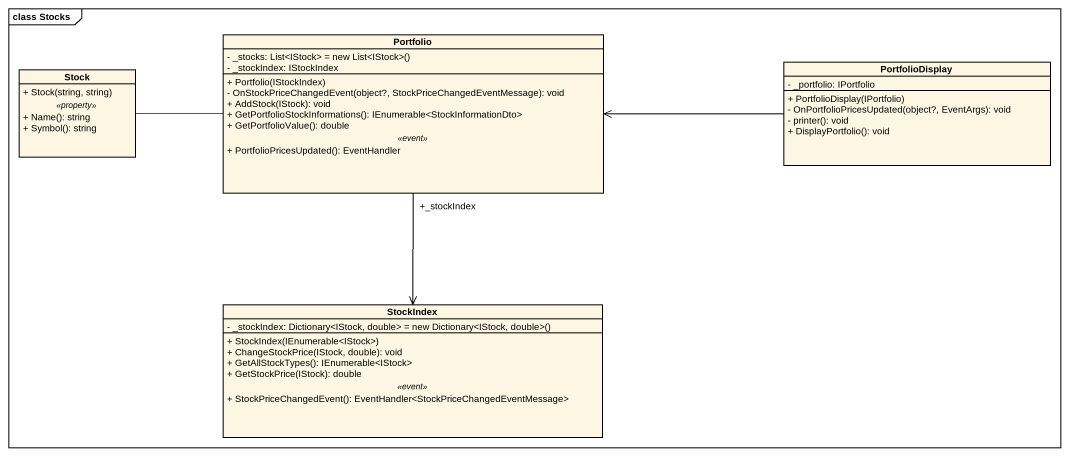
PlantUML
@startuml
mainframe class Stocks
hide circle
hide empty members
skinparam classAttributeIconSize 0
class Portfolio {
  {field} - _stocks: List<IStock> = new List<IStock>()
  - _stockIndex: IStockIndex
  --
  + Portfolio(IStockIndex)
  - OnStockPriceChangedEvent(object?, StockPriceChangedEventMessage): void
  + AddStock(IStock): void
  + GetPortfolioStockInformations(): IEnumerable<StockInformationDto>
  + GetPortfolioValue(): double
  .. <<event>> ..
  + PortfolioPricesUpdated(): EventHandler
}
class Stock {
  + Stock(string, string)
  .. <<property>> ..
  + Name(): string
  + Symbol(): string
}
class PortfolioDisplay {
  - _portfolio: IPortfolio
  + PortfolioDisplay(IPortfolio)
  - OnPortfolioPricesUpdated(object?, EventArgs): void
  - printer(): void
  + DisplayPortfolio(): void
}
class StockIndex {
  {field} - _stockIndex: Dictionary<IStock, double> = new Dictionary<IStock, double>()
  --
  + StockIndex(IEnumerable<IStock>)
  + ChangeStockPrice(IStock, double): void
  + GetAllStockTypes(): IEnumerable<IStock>
  + GetStockPrice(IStock): double
  .. <<event>> ..
  + StockPriceChangedEvent(): EventHandler<StockPriceChangedEventMessage>
}
Portfolio -left- Stock
Portfolio "+_stockIndex" --> StockIndex
PortfolioDisplay -left-> Portfolio
@enduml
